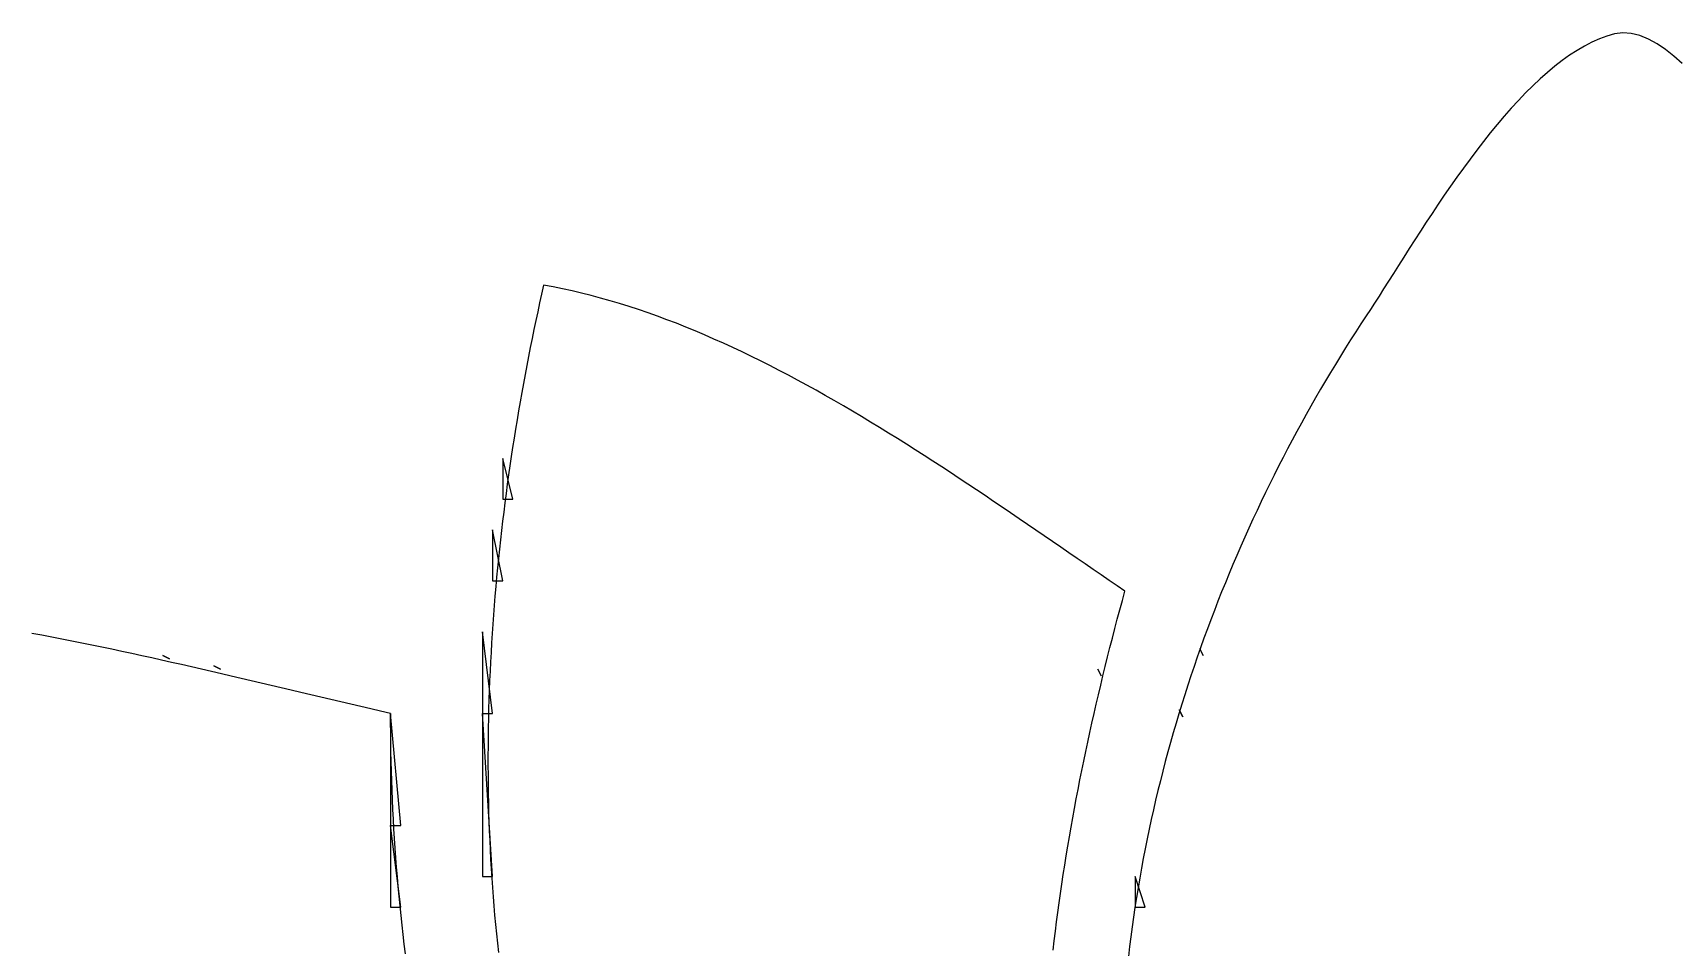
# Model space of a CAD drawing. Header units: millimetres. Extents: x 56222 to 3066687, y -650199 to -121287.
# Drawn here: x 140525.646 to 140528.517, y -185742.78 to -185741.179 of the extents above; entities that cross this region are included whole.
import ezdxf

# ---------------------------------------------------------------- set-up
doc = ezdxf.new("R2010")
doc.units = ezdxf.units.MM
doc.header["$MEASUREMENT"] = 0
doc.layers.add('$TD_AUDIT_GENERATED_(A0BDF17)', color=32, linetype='Continuous', lineweight=30)

msp = doc.modelspace()

# ---------------------------------------------------------------- linework, layer by layer
at = {"layer": '$TD_AUDIT_GENERATED_(A0BDF17)', "linetype": 'Continuous', "lineweight": 25, "ltscale": 2}
for p, q in [((140528.3865, -185741.19), (140528.3734, -185741.1958)), ((140528.3996, -185741.1852), (140528.3865, -185741.19)), ((140528.4127, -185741.1814), (140528.3996, -185741.1852)), ((140528.4274, -185741.1794), (140528.4127, -185741.1814)), ((140528.4423, -185741.1804), (140528.4274, -185741.1794)), ((140528.4573, -185741.1842), (140528.4423, -185741.1804)), ((140528.4723, -185741.1904), (140528.4573, -185741.1842)), ((140528.4873, -185741.1987), (140528.4723, -185741.1904)), ((140528.3343, -185741.2186), (140528.3213, -185741.2279)), ((140528.3473, -185741.2101), (140528.3343, -185741.2186)), ((140528.3603, -185741.2025), (140528.3473, -185741.2101)), ((140528.3734, -185741.1958), (140528.3603, -185741.2025)), ((140528.5022, -185741.2088), (140528.4873, -185741.1987)), ((140528.5168, -185741.2203), (140528.5022, -185741.2088)), ((140528.5311, -185741.233), (140528.5168, -185741.2203)), ((140528.2955, -185741.2486), (140528.2827, -185741.26)), ((140528.3084, -185741.2379), (140528.2955, -185741.2486)), ((140528.3213, -185741.2279), (140528.3084, -185741.2379)), ((140528.2699, -185741.272), (140528.2573, -185741.2846)), ((140528.2827, -185741.26), (140528.2699, -185741.272)), ((140528.2447, -185741.2977), (140528.2323, -185741.3113)), ((140528.2573, -185741.2846), (140528.2447, -185741.2977)), ((140528.2199, -185741.3253), (140528.2077, -185741.3397)), ((140528.2323, -185741.3113), (140528.2199, -185741.3253)), ((140528.1956, -185741.3545), (140528.1836, -185741.3695)), ((140528.2077, -185741.3397), (140528.1956, -185741.3545)), ((140528.1718, -185741.3848), (140528.1601, -185741.4004)), ((140528.1836, -185741.3695), (140528.1718, -185741.3848)), ((140528.1486, -185741.4161), (140528.1372, -185741.4319)), ((140528.1601, -185741.4004), (140528.1486, -185741.4161)), ((140528.1261, -185741.4477), (140528.1151, -185741.4637)), ((140528.1372, -185741.4319), (140528.1261, -185741.4477)), ((140528.1043, -185741.4795), (140528.0937, -185741.4954)), ((140528.1151, -185741.4637), (140528.1043, -185741.4795)), ((140528.0833, -185741.5111), (140528.0732, -185741.5267)), ((140528.0937, -185741.4954), (140528.0833, -185741.5111)), ((140528.0732, -185741.5267), (140528.0633, -185741.542)), ((140528.0536, -185741.5572), (140528.0441, -185741.572)), ((140528.0633, -185741.542), (140528.0536, -185741.5572)), ((140528.0349, -185741.5865), (140528.026, -185741.6006)), ((140528.0441, -185741.572), (140528.0349, -185741.5865)), ((140526.5392, -185741.6213), (140526.5357, -185741.6367)), ((140526.5559, -185741.6243), (140526.5392, -185741.6213)), ((140526.5725, -185741.6276), (140526.5559, -185741.6243)), ((140528.0174, -185741.6143), (140528.009, -185741.6275)), ((140528.026, -185741.6006), (140528.0174, -185741.6143)), ((140526.5323, -185741.6522), (140526.5289, -185741.6677)), ((140526.5357, -185741.6367), (140526.5323, -185741.6522)), ((140526.5892, -185741.6312), (140526.5725, -185741.6276)), ((140526.6058, -185741.6351), (140526.5892, -185741.6312)), ((140526.6224, -185741.6392), (140526.6058, -185741.6351)), ((140526.639, -185741.6436), (140526.6224, -185741.6392)), ((140526.6557, -185741.6483), (140526.639, -185741.6436)), ((140526.6723, -185741.6533), (140526.6557, -185741.6483)), ((140526.6888, -185741.6584), (140526.6723, -185741.6533)), ((140527.9932, -185741.6524), (140527.9857, -185741.6639)), ((140528.0009, -185741.6402), (140527.9932, -185741.6524)), ((140528.009, -185741.6275), (140528.0009, -185741.6402)), ((140526.5256, -185741.6832), (140526.5223, -185741.6988)), ((140526.5289, -185741.6677), (140526.5256, -185741.6832)), ((140526.7054, -185741.6639), (140526.6888, -185741.6584)), ((140526.722, -185741.6695), (140526.7054, -185741.6639)), ((140526.7385, -185741.6754), (140526.722, -185741.6695)), ((140526.755, -185741.6816), (140526.7385, -185741.6754)), ((140526.7715, -185741.6879), (140526.755, -185741.6816)), ((140527.9785, -185741.6748), (140527.9693, -185741.6887)), ((140527.9857, -185741.6639), (140527.9785, -185741.6748)), ((140526.5223, -185741.6988), (140526.5191, -185741.7145)), ((140526.788, -185741.6945), (140526.7715, -185741.6879)), ((140526.8045, -185741.7012), (140526.788, -185741.6945)), ((140526.8209, -185741.7082), (140526.8045, -185741.7012)), ((140526.8373, -185741.7154), (140526.8209, -185741.7082)), ((140527.9602, -185741.7028), (140527.9512, -185741.7169)), ((140527.9693, -185741.6887), (140527.9602, -185741.7028)), ((140526.5159, -185741.7302), (140526.5128, -185741.7459)), ((140526.5191, -185741.7145), (140526.5159, -185741.7302)), ((140526.8537, -185741.7227), (140526.8373, -185741.7154)), ((140526.8701, -185741.7302), (140526.8537, -185741.7227)), ((140526.8864, -185741.7379), (140526.8701, -185741.7302)), ((140526.9027, -185741.7458), (140526.8864, -185741.7379)), ((140527.9422, -185741.7311), (140527.9333, -185741.7454)), ((140527.9512, -185741.7169), (140527.9422, -185741.7311)), ((140526.5098, -185741.7616), (140526.5068, -185741.7774)), ((140526.5128, -185741.7459), (140526.5098, -185741.7616)), ((140526.919, -185741.7538), (140526.9027, -185741.7458)), ((140526.9352, -185741.762), (140526.919, -185741.7538)), ((140526.9514, -185741.7704), (140526.9352, -185741.762)), ((140527.9245, -185741.7598), (140527.9158, -185741.7742)), ((140527.9333, -185741.7454), (140527.9245, -185741.7598)), ((140526.5038, -185741.7933), (140526.501, -185741.8092)), ((140526.5068, -185741.7774), (140526.5038, -185741.7933)), ((140526.9676, -185741.7789), (140526.9514, -185741.7704)), ((140526.9837, -185741.7875), (140526.9676, -185741.7789)), ((140526.9998, -185741.7962), (140526.9837, -185741.7875)), ((140527.0159, -185741.8051), (140526.9998, -185741.7962)), ((140527.9071, -185741.7888), (140527.8985, -185741.8034)), ((140527.9158, -185741.7742), (140527.9071, -185741.7888)), ((140526.4982, -185741.8251), (140526.4954, -185741.841)), ((140526.501, -185741.8092), (140526.4982, -185741.8251)), ((140527.0319, -185741.8141), (140527.0159, -185741.8051)), ((140527.0479, -185741.8233), (140527.0319, -185741.8141)), ((140527.0638, -185741.8325), (140527.0479, -185741.8233)), ((140527.89, -185741.8181), (140527.8816, -185741.8328)), ((140527.8985, -185741.8034), (140527.89, -185741.8181)), ((140526.4954, -185741.841), (140526.4927, -185741.857)), ((140527.0797, -185741.8418), (140527.0638, -185741.8325)), ((140527.0955, -185741.8512), (140527.0797, -185741.8418)), ((140527.1113, -185741.8607), (140527.0955, -185741.8512)), ((140527.8733, -185741.8476), (140527.8651, -185741.8625)), ((140527.8816, -185741.8328), (140527.8733, -185741.8476)), ((140526.4901, -185741.873), (140526.4875, -185741.889)), ((140526.4927, -185741.857), (140526.4901, -185741.873)), ((140527.127, -185741.8703), (140527.1113, -185741.8607)), ((140527.1427, -185741.88), (140527.127, -185741.8703)), ((140527.1584, -185741.8897), (140527.1427, -185741.88)), ((140527.8569, -185741.8775), (140527.8488, -185741.8926)), ((140527.8651, -185741.8625), (140527.8569, -185741.8775)), ((140526.485, -185741.9051), (140526.4826, -185741.9212)), ((140526.4875, -185741.889), (140526.485, -185741.9051)), ((140527.1739, -185741.8995), (140527.1584, -185741.8897)), ((140527.1895, -185741.9094), (140527.1739, -185741.8995)), ((140527.205, -185741.9193), (140527.1895, -185741.9094)), ((140527.8408, -185741.9077), (140527.8329, -185741.9229)), ((140527.8488, -185741.8926), (140527.8408, -185741.9077)), ((140526.4679, -185741.9246), (140526.4679, -185741.996)), ((140526.4857, -185741.996), (140526.4679, -185741.9246)), ((140526.4802, -185741.9373), (140526.4779, -185741.9534)), ((140526.4826, -185741.9212), (140526.4802, -185741.9373)), ((140527.2204, -185741.9293), (140527.205, -185741.9193)), ((140527.2357, -185741.9393), (140527.2204, -185741.9293)), ((140527.251, -185741.9493), (140527.2357, -185741.9393)), ((140527.8251, -185741.9381), (140527.8174, -185741.9535)), ((140527.8329, -185741.9229), (140527.8251, -185741.9381)), ((140526.4757, -185741.9696), (140526.4735, -185741.9858)), ((140526.4779, -185741.9534), (140526.4757, -185741.9696)), ((140527.2663, -185741.9593), (140527.251, -185741.9493)), ((140527.2815, -185741.9694), (140527.2663, -185741.9593)), ((140527.2966, -185741.9795), (140527.2815, -185741.9694)), ((140527.8098, -185741.9689), (140527.8022, -185741.9843)), ((140527.8174, -185741.9535), (140527.8098, -185741.9689)), ((140526.4679, -185741.996), (140526.4857, -185741.996)), ((140526.4735, -185741.9858), (140526.4714, -185742.002)), ((140527.3116, -185741.9896), (140527.2966, -185741.9795)), ((140527.3266, -185741.9997), (140527.3116, -185741.9896)), ((140527.8022, -185741.9843), (140527.7948, -185741.9998)), ((140526.4694, -185742.0183), (140526.4674, -185742.0345)), ((140526.4714, -185742.002), (140526.4694, -185742.0183)), ((140527.3415, -185742.0098), (140527.3266, -185741.9997)), ((140527.3564, -185742.0199), (140527.3415, -185742.0098)), ((140527.3712, -185742.03), (140527.3564, -185742.0199)), ((140527.7874, -185742.0154), (140527.7801, -185742.031)), ((140527.7948, -185741.9998), (140527.7874, -185742.0154)), ((140526.45, -185742.0495), (140526.45, -185742.1387)), ((140526.4679, -185742.1387), (140526.45, -185742.0495)), ((140526.4655, -185742.0508), (140526.4637, -185742.0671)), ((140526.4674, -185742.0345), (140526.4655, -185742.0508)), ((140527.3859, -185742.04), (140527.3712, -185742.03)), ((140527.4005, -185742.05), (140527.3859, -185742.04)), ((140527.415, -185742.06), (140527.4005, -185742.05)), ((140527.773, -185742.0467), (140527.7659, -185742.0625)), ((140527.7801, -185742.031), (140527.773, -185742.0467)), ((140526.4619, -185742.0835), (140526.4602, -185742.0998)), ((140526.4637, -185742.0671), (140526.4619, -185742.0835)), ((140527.4295, -185742.07), (140527.415, -185742.06)), ((140527.4439, -185742.0798), (140527.4295, -185742.07)), ((140527.4583, -185742.0897), (140527.4439, -185742.0798)), ((140527.7589, -185742.0783), (140527.752, -185742.0942)), ((140527.7659, -185742.0625), (140527.7589, -185742.0783)), ((140526.4602, -185742.0998), (140526.4586, -185742.1162)), ((140527.4725, -185742.0995), (140527.4583, -185742.0897)), ((140527.4867, -185742.1092), (140527.4725, -185742.0995)), ((140527.5008, -185742.1188), (140527.4867, -185742.1092)), ((140527.7452, -185742.1101), (140527.7385, -185742.1261)), ((140527.752, -185742.0942), (140527.7452, -185742.1101)), ((140526.45, -185742.1387), (140526.4679, -185742.1387)), ((140526.457, -185742.1325), (140526.4555, -185742.1489)), ((140526.4586, -185742.1162), (140526.457, -185742.1325)), ((140527.5148, -185742.1284), (140527.5008, -185742.1188)), ((140527.5287, -185742.1379), (140527.5148, -185742.1284)), ((140527.5425, -185742.1473), (140527.5287, -185742.1379)), ((140527.732, -185742.1421), (140527.7255, -185742.1582)), ((140527.7385, -185742.1261), (140527.732, -185742.1421)), ((140526.4541, -185742.1653), (140526.4528, -185742.1817)), ((140526.4555, -185742.1489), (140526.4541, -185742.1653)), ((140527.5562, -185742.1565), (140527.5425, -185742.1473)), ((140527.5518, -185742.173), (140527.5562, -185742.1565)), ((140527.7255, -185742.1582), (140527.7191, -185742.1743)), ((140526.4515, -185742.1982), (140526.4504, -185742.2146)), ((140526.4528, -185742.1817), (140526.4515, -185742.1982)), ((140527.543, -185742.2059), (140527.5474, -185742.1895)), ((140527.5474, -185742.1895), (140527.5518, -185742.173)), ((140527.7128, -185742.1905), (140527.7066, -185742.2067)), ((140527.7191, -185742.1743), (140527.7128, -185742.1905)), ((140526.4322, -185742.2279), (140526.4322, -185742.3707)), ((140526.45, -185742.3707), (140526.4322, -185742.2279)), ((140526.4504, -185742.2146), (140526.4492, -185742.2311)), ((140527.5344, -185742.2389), (140527.5387, -185742.2224)), ((140527.5387, -185742.2224), (140527.543, -185742.2059)), ((140527.7006, -185742.223), (140527.6946, -185742.2393)), ((140527.7066, -185742.2067), (140527.7006, -185742.223)), ((140525.6616, -185742.234), (140525.6441, -185742.2307)), ((140525.6791, -185742.2373), (140525.6616, -185742.234)), ((140525.6966, -185742.2407), (140525.6791, -185742.2373)), ((140525.7141, -185742.2442), (140525.6966, -185742.2407)), ((140525.7315, -185742.2477), (140525.7141, -185742.2442)), ((140525.749, -185742.2513), (140525.7315, -185742.2477)), ((140525.7664, -185742.2549), (140525.749, -185742.2513)), ((140525.7839, -185742.2585), (140525.7664, -185742.2549)), ((140526.4482, -185742.2475), (140526.4473, -185742.264)), ((140526.4492, -185742.2311), (140526.4482, -185742.2475)), ((140527.5261, -185742.2719), (140527.5302, -185742.2554)), ((140527.5302, -185742.2554), (140527.5344, -185742.2389)), ((140527.6887, -185742.2557), (140527.683, -185742.2721)), ((140527.6871, -185742.2576), (140527.693, -185742.2695)), ((140527.693, -185742.2695), (140527.6871, -185742.2576)), ((140527.6946, -185742.2393), (140527.6887, -185742.2557)), ((140525.8013, -185742.2622), (140525.7839, -185742.2585)), ((140525.8188, -185742.266), (140525.8013, -185742.2622)), ((140525.8362, -185742.2698), (140525.8188, -185742.266)), ((140525.8536, -185742.2736), (140525.8362, -185742.2698)), ((140525.871, -185742.2775), (140525.8536, -185742.2736)), ((140525.8885, -185742.2814), (140525.871, -185742.2775)), ((140525.8731, -185742.2695), (140525.885, -185742.2755)), ((140525.885, -185742.2755), (140525.8731, -185742.2695)), ((140525.9059, -185742.2853), (140525.8885, -185742.2814)), ((140525.9233, -185742.2893), (140525.9059, -185742.2853)), ((140526.4464, -185742.2805), (140526.4456, -185742.2969)), ((140526.4473, -185742.264), (140526.4464, -185742.2805)), ((140527.522, -185742.2885), (140527.5261, -185742.2719)), ((140527.683, -185742.2721), (140527.6773, -185742.2885)), ((140525.9407, -185742.2932), (140525.9233, -185742.2893)), ((140525.9581, -185742.2973), (140525.9407, -185742.2932)), ((140525.9755, -185742.3013), (140525.9581, -185742.2973)), ((140525.9623, -185742.2874), (140525.9742, -185742.2933)), ((140525.9742, -185742.2933), (140525.9623, -185742.2874)), ((140525.9929, -185742.3053), (140525.9755, -185742.3013)), ((140526.0103, -185742.3094), (140525.9929, -185742.3053)), ((140526.0277, -185742.3135), (140526.0103, -185742.3094)), ((140526.0451, -185742.3176), (140526.0277, -185742.3135)), ((140526.4448, -185742.3134), (140526.4442, -185742.3299)), ((140526.4456, -185742.2969), (140526.4448, -185742.3134)), ((140527.5087, -185742.2933), (140527.5146, -185742.3052)), ((140527.5146, -185742.3052), (140527.5087, -185742.2933)), ((140527.5139, -185742.3215), (140527.5179, -185742.305)), ((140527.5179, -185742.305), (140527.522, -185742.2885)), ((140527.6718, -185742.305), (140527.6664, -185742.3216)), ((140527.6773, -185742.2885), (140527.6718, -185742.305)), ((140526.0625, -185742.3217), (140526.0451, -185742.3176)), ((140526.0799, -185742.3258), (140526.0625, -185742.3217)), ((140526.0973, -185742.3299), (140526.0799, -185742.3258)), ((140526.1147, -185742.334), (140526.0973, -185742.3299)), ((140526.1321, -185742.3381), (140526.1147, -185742.334)), ((140526.1496, -185742.3422), (140526.1321, -185742.3381)), ((140526.167, -185742.3463), (140526.1496, -185742.3422)), ((140526.4442, -185742.3299), (140526.4436, -185742.3464)), ((140527.5061, -185742.3547), (140527.51, -185742.3381)), ((140527.51, -185742.3381), (140527.5139, -185742.3215)), ((140527.661, -185742.3382), (140527.6558, -185742.3548)), ((140527.6664, -185742.3216), (140527.661, -185742.3382)), ((140526.1844, -185742.3504), (140526.167, -185742.3463)), ((140526.2018, -185742.3545), (140526.1844, -185742.3504)), ((140526.2193, -185742.3586), (140526.2018, -185742.3545)), ((140526.2367, -185742.3626), (140526.2193, -185742.3586)), ((140526.2541, -185742.3666), (140526.2367, -185742.3626)), ((140526.2716, -185742.3707), (140526.2541, -185742.3666)), ((140526.2716, -185742.3874), (140526.2716, -185742.3707)), ((140526.2716, -185742.3707), (140526.2716, -185742.5669)), ((140526.2894, -185742.5669), (140526.2716, -185742.3707)), ((140526.4322, -185742.3707), (140526.45, -185742.3707)), ((140526.4322, -185742.3707), (140526.4322, -185742.6561)), ((140526.45, -185742.6561), (140526.4322, -185742.3707)), ((140526.4431, -185742.3629), (140526.4427, -185742.3794)), ((140526.4436, -185742.3464), (140526.4431, -185742.3629)), ((140527.4986, -185742.3878), (140527.5023, -185742.3712)), ((140527.5023, -185742.3712), (140527.5061, -185742.3547)), ((140527.6507, -185742.3714), (140527.6458, -185742.3881)), ((140527.6558, -185742.3548), (140527.6507, -185742.3714)), ((140527.6514, -185742.3647), (140527.6574, -185742.3766)), ((140527.6574, -185742.3766), (140527.6514, -185742.3647)), ((140526.2717, -185742.4043), (140526.2716, -185742.3874)), ((140526.4424, -185742.3959), (140526.4421, -185742.4124)), ((140526.4427, -185742.3794), (140526.4424, -185742.3959)), ((140527.4949, -185742.4043), (140527.4986, -185742.3878)), ((140527.6458, -185742.3881), (140527.6409, -185742.4048)), ((140526.2719, -185742.4211), (140526.2717, -185742.4043)), ((140526.2722, -185742.4379), (140526.2719, -185742.4211)), ((140526.442, -185742.4289), (140526.4419, -185742.4453)), ((140526.4421, -185742.4124), (140526.442, -185742.4289)), ((140527.4878, -185742.4375), (140527.4913, -185742.4209)), ((140527.4913, -185742.4209), (140527.4949, -185742.4043)), ((140527.6361, -185742.4216), (140527.6315, -185742.4383)), ((140527.6409, -185742.4048), (140527.6361, -185742.4216)), ((140526.2726, -185742.4547), (140526.2722, -185742.4379)), ((140526.273, -185742.4716), (140526.2726, -185742.4547)), ((140526.4419, -185742.4453), (140526.4419, -185742.4618)), ((140527.4809, -185742.4707), (140527.4843, -185742.4541)), ((140527.4843, -185742.4541), (140527.4878, -185742.4375)), ((140527.627, -185742.4552), (140527.6226, -185742.472)), ((140527.6315, -185742.4383), (140527.627, -185742.4552)), ((140526.2735, -185742.4884), (140526.273, -185742.4716)), ((140526.4419, -185742.4618), (140526.442, -185742.4783)), ((140526.442, -185742.4783), (140526.4421, -185742.4948)), ((140527.4743, -185742.5038), (140527.4775, -185742.4872)), ((140527.4775, -185742.4872), (140527.4809, -185742.4707)), ((140527.6226, -185742.472), (140527.6183, -185742.4889)), ((140526.2741, -185742.5053), (140526.2735, -185742.4884)), ((140526.2748, -185742.5222), (140526.2741, -185742.5053)), ((140526.4421, -185742.4948), (140526.4424, -185742.5112)), ((140526.4424, -185742.5112), (140526.4427, -185742.5277)), ((140527.4711, -185742.5204), (140527.4743, -185742.5038)), ((140527.6141, -185742.5058), (140527.6101, -185742.5227)), ((140527.6183, -185742.4889), (140527.6141, -185742.5058)), ((140526.2756, -185742.539), (140526.2748, -185742.5222)), ((140526.2765, -185742.5559), (140526.2756, -185742.539)), ((140526.4427, -185742.5277), (140526.4431, -185742.5441)), ((140526.4431, -185742.5441), (140526.4437, -185742.5606)), ((140527.4649, -185742.5536), (140527.468, -185742.537)), ((140527.468, -185742.537), (140527.4711, -185742.5204)), ((140527.6062, -185742.5397), (140527.6024, -185742.5566)), ((140527.6101, -185742.5227), (140527.6062, -185742.5397)), ((140526.2716, -185742.5669), (140526.2894, -185742.5669)), ((140526.2716, -185742.5669), (140526.2716, -185742.7097)), ((140526.2894, -185742.7097), (140526.2716, -185742.5669)), ((140526.2774, -185742.5728), (140526.2765, -185742.5559)), ((140526.2784, -185742.5896), (140526.2774, -185742.5728)), ((140526.4437, -185742.5606), (140526.4442, -185742.577)), ((140527.4591, -185742.5867), (140527.462, -185742.5701)), ((140527.462, -185742.5701), (140527.4649, -185742.5536)), ((140527.5987, -185742.5736), (140527.5951, -185742.5906)), ((140527.6024, -185742.5566), (140527.5987, -185742.5736)), ((140526.2795, -185742.6065), (140526.2784, -185742.5896)), ((140526.4442, -185742.577), (140526.4449, -185742.5934)), ((140526.4449, -185742.5934), (140526.4457, -185742.6098)), ((140527.4563, -185742.6033), (140527.4591, -185742.5867)), ((140527.5951, -185742.5906), (140527.5917, -185742.6077)), ((140526.2807, -185742.6234), (140526.2795, -185742.6065)), ((140526.282, -185742.6402), (140526.2807, -185742.6234)), ((140526.4457, -185742.6098), (140526.4466, -185742.6262)), ((140526.4466, -185742.6262), (140526.4475, -185742.6426)), ((140527.4509, -185742.6364), (140527.4535, -185742.6199)), ((140527.4535, -185742.6199), (140527.4563, -185742.6033)), ((140527.5884, -185742.6247), (140527.5852, -185742.6418)), ((140527.5917, -185742.6077), (140527.5884, -185742.6247)), ((140526.2834, -185742.6571), (140526.282, -185742.6402)), ((140526.2849, -185742.6739), (140526.2834, -185742.6571)), ((140526.4322, -185742.6561), (140526.45, -185742.6561)), ((140526.4475, -185742.6426), (140526.4486, -185742.6589)), ((140526.4486, -185742.6589), (140526.4497, -185742.6753)), ((140527.4458, -185742.6695), (140527.4483, -185742.653)), ((140527.4483, -185742.653), (140527.4509, -185742.6364)), ((140527.5741, -185742.6561), (140527.5741, -185742.7097)), ((140527.5919, -185742.7097), (140527.5741, -185742.6561)), ((140527.5822, -185742.6589), (140527.5793, -185742.676)), ((140527.5852, -185742.6418), (140527.5822, -185742.6589)), ((140526.2864, -185742.6908), (140526.2849, -185742.6739)), ((140526.4497, -185742.6753), (140526.4509, -185742.6916)), ((140527.4411, -185742.7026), (140527.4434, -185742.6861)), ((140527.4434, -185742.6861), (140527.4458, -185742.6695)), ((140527.5793, -185742.676), (140527.5765, -185742.6932)), ((140526.2716, -185742.7097), (140526.2894, -185742.7097)), ((140526.288, -185742.7076), (140526.2864, -185742.6908)), ((140526.2898, -185742.7244), (140526.288, -185742.7076)), ((140526.4509, -185742.6916), (140526.4522, -185742.7079)), ((140526.4522, -185742.7079), (140526.4536, -185742.7242)), ((140527.4389, -185742.7191), (140527.4411, -185742.7026)), ((140527.5738, -185742.7103), (140527.5713, -185742.7275)), ((140527.5765, -185742.6932), (140527.5738, -185742.7103)), ((140527.5741, -185742.7097), (140527.5919, -185742.7097)), ((140526.2916, -185742.7412), (140526.2898, -185742.7244)), ((140526.2935, -185742.758), (140526.2916, -185742.7412)), ((140526.4536, -185742.7242), (140526.4551, -185742.7405)), ((140526.4551, -185742.7405), (140526.4567, -185742.7567)), ((140527.4347, -185742.7522), (140527.4368, -185742.7356)), ((140527.4368, -185742.7356), (140527.4389, -185742.7191)), ((140527.5689, -185742.7446), (140527.5666, -185742.7618)), ((140527.5713, -185742.7275), (140527.5689, -185742.7446)), ((140526.2955, -185742.7748), (140526.2935, -185742.758)), ((140526.4567, -185742.7567), (140526.4584, -185742.7729)), ((140526.4584, -185742.7729), (140526.4602, -185742.7891)), ((140527.4309, -185742.7851), (140527.4328, -185742.7687)), ((140527.4328, -185742.7687), (140527.4347, -185742.7522)), ((140527.5666, -185742.7618), (140527.5645, -185742.779)), ((140526.2976, -185742.7916), (140526.2955, -185742.7748)), ((140527.5645, -185742.779), (140527.5625, -185742.7962))]:
    msp.add_line(p, q, dxfattribs=at)

doc.saveas('drawing.dxf')
